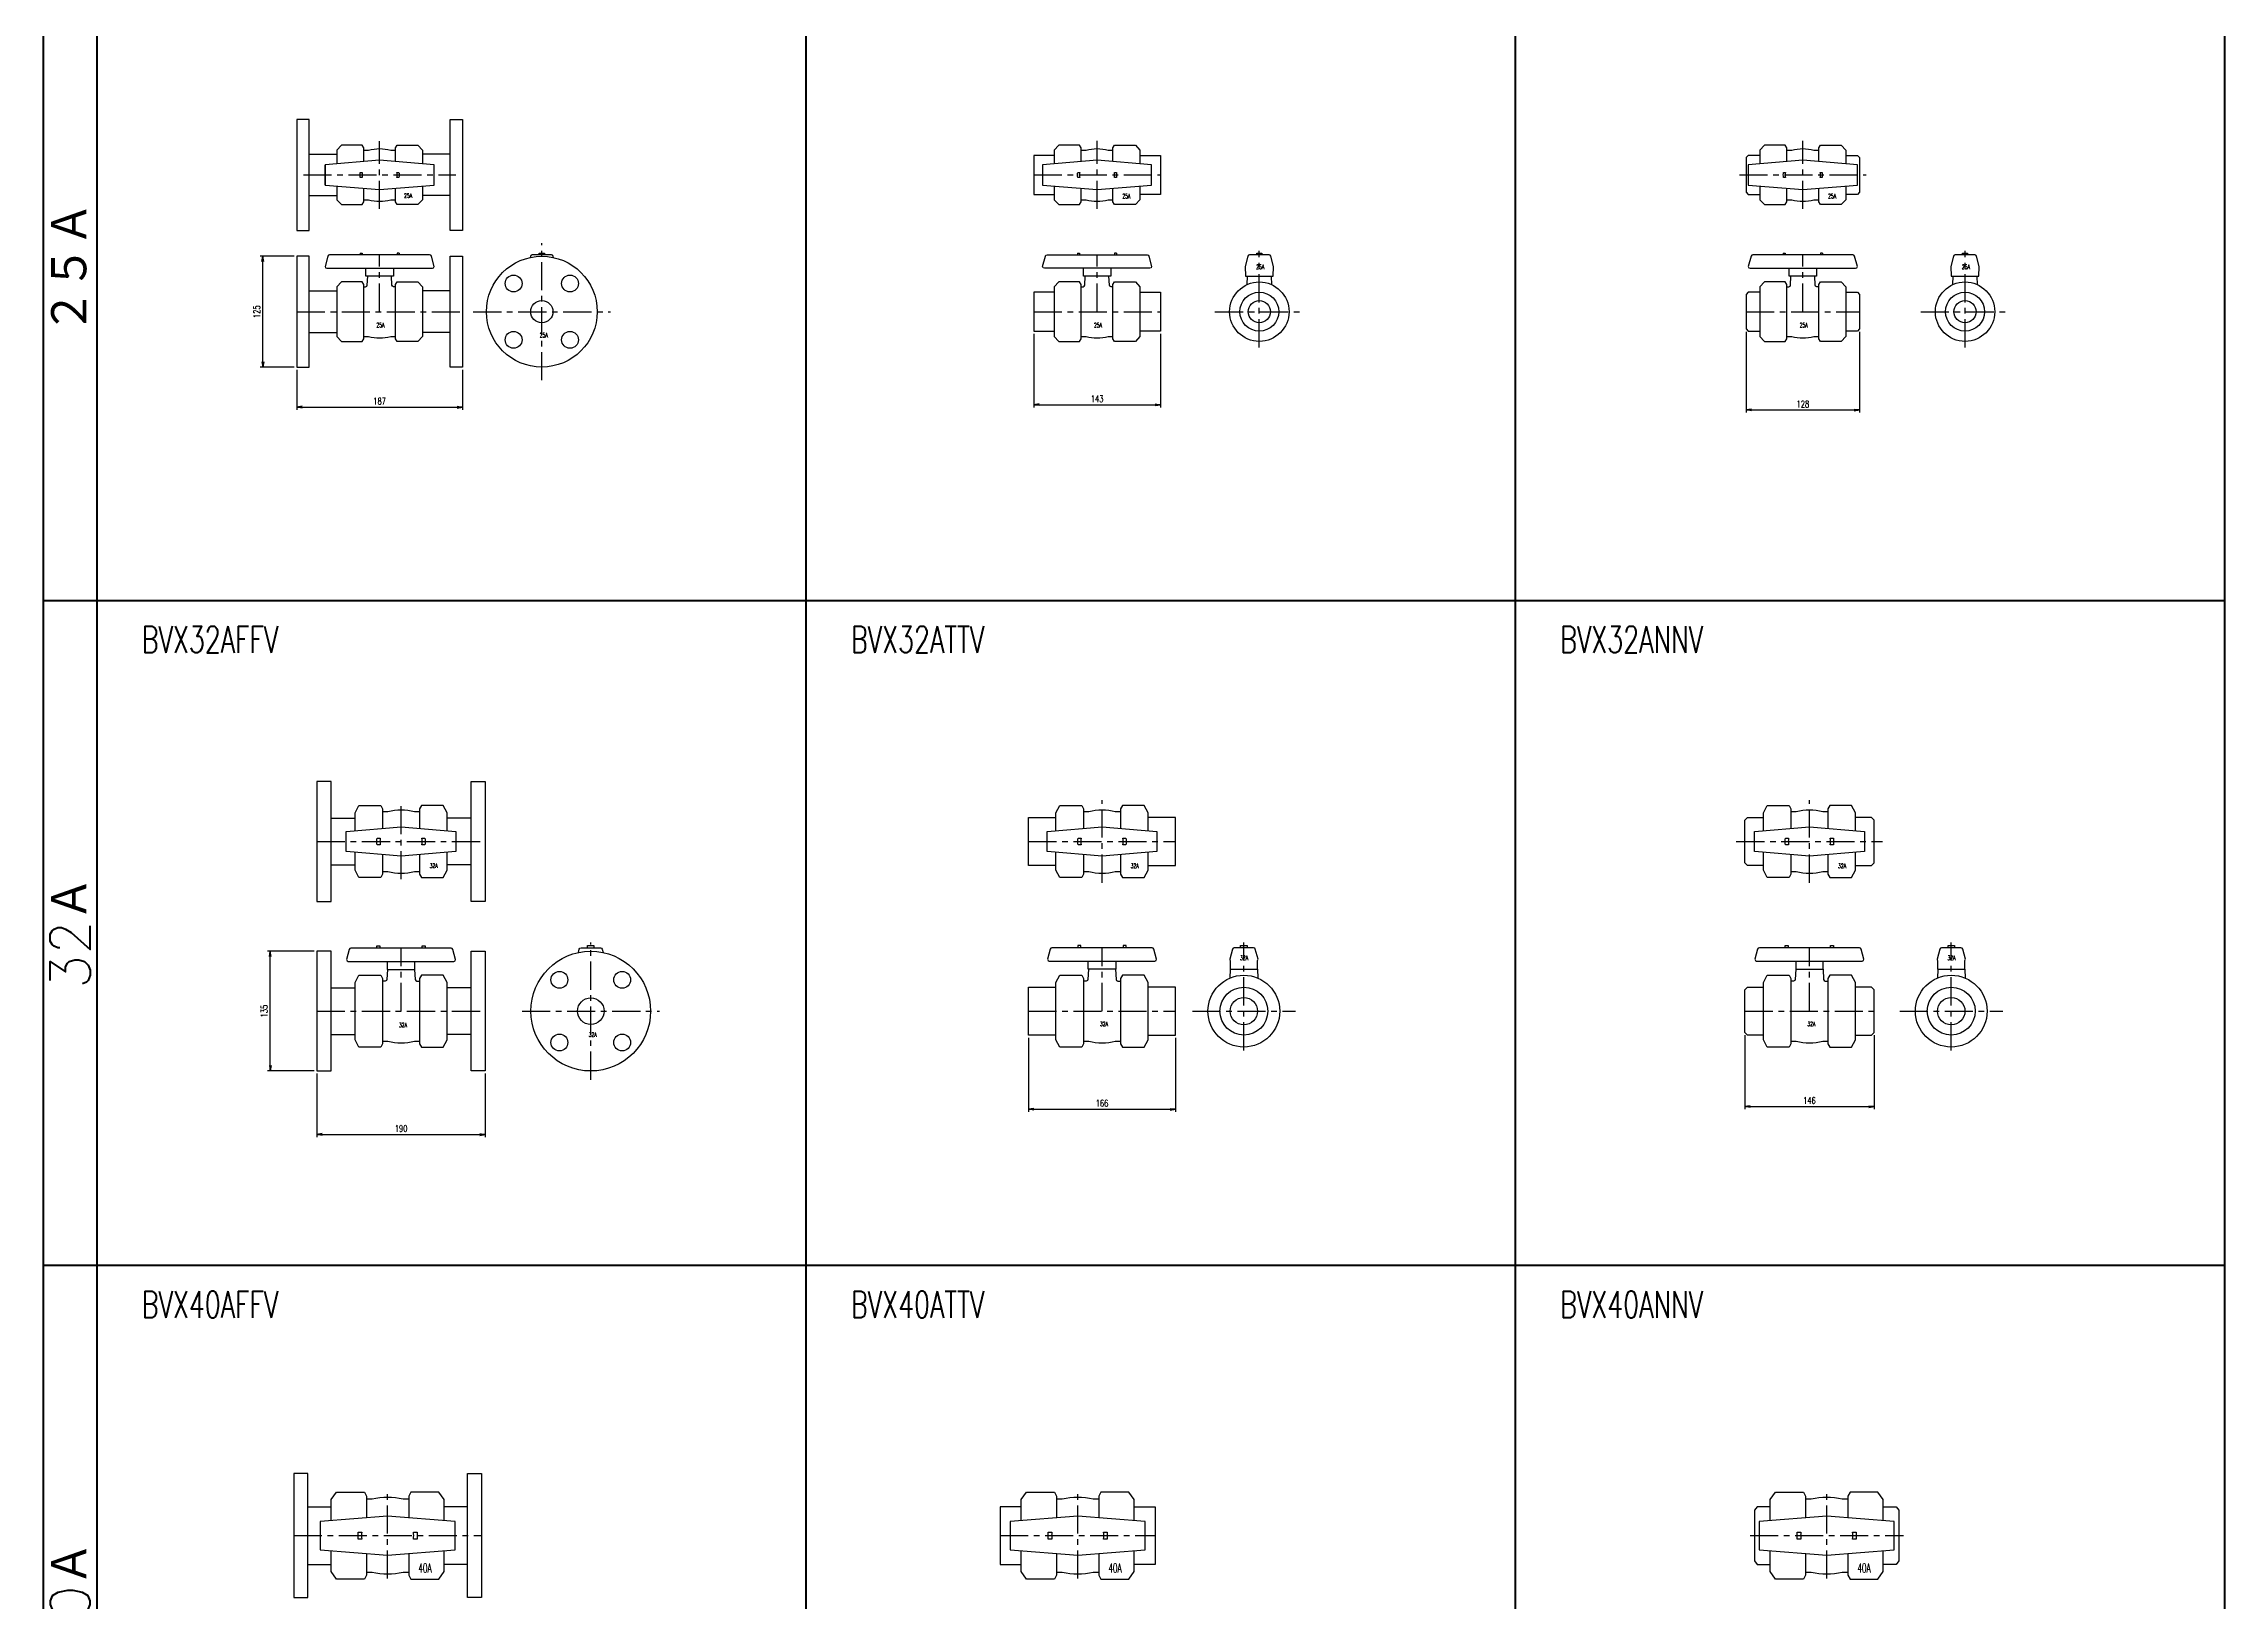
# Model space of a CAD drawing. Header units: millimetres. Extents: x 1711 to 90196, y -23291 to 8516.
# Drawn here: x 1711 to 4171, y -14833 to -13076 of the extents above; entities that cross this region are included whole.
import ezdxf

# ---------------------------------------------------------------- set-up
doc = ezdxf.new("R2010")
doc.units = ezdxf.units.MM
doc.header["$PDMODE"] = 35
doc.linetypes.add('CENTER', pattern=[50.8, 31.75, -6.35, 6.35, -6.35])
for name, color, linetype in [('CEN', 2, 'CENTER'), ('寸法', 2, 'Continuous'), ('配管-CVP', 4, 'Continuous')]:
    doc.layers.add(name, color=color, linetype=linetype)
doc.layers.add('line', color=153, linetype='Continuous', lineweight=50)
doc.styles.add('kpk', font='romans.shx', dxfattribs={"width": 0.7, "bigfont": 'extfont2.shx'})
doc.styles.get("Standard").update_dxf_attribs({"font": 'romans.shx', "bigfont": 'extfont.shx'})
doc.dimstyles.new('KPK-3', dxfattribs={"dimscale": 3, "dimtxt": 2.5, "dimasz": 2, "dimexe": 1, "dimexo": 1, "dimgap": 1, "dimtad": 3, "dimdec": 1, "dimdsep": 46, "dimtxsty": 'kpk', "dimblk": 'OPEN', "dimcen": 2.5, "dimclrd": 2, "dimclre": 2, "dimclrt": 4, "dimadec": 1, "dimazin": 2, "dimtfac": 1, "dimtdec": 1, "dimtmove": 0, "dimatfit": 2, "dimldrblk": 'OPEN', "dimfxl": 0, "dimlwd": -1, "dimlwe": -1, "dimarcsym": 0})

# ---------------------------------------------------------------- blocks, each defined once
blk = doc.blocks.new('_Open')
at = {"color": 0, "linetype": 'ByBlock', "lineweight": -2}
for p, q in [((-1, 0.17), (0, 0)), ((-1, -0.17), (0, 0)), ((0, 0), (-1, 0))]:
    blk.add_line(p, q, dxfattribs=at)
blk = doc.blocks.new('*D3309')
at = {"layer": 'Defpoints', "color": 0, "transparency": 16777216}
for p in [(1996.2, -13440.6), (2183.2, -13440.6), (2183.2, -13485.7)]:
    blk.add_point(p, dxfattribs=at)
at = {"layer": '寸法', "color": 2, "transparency": 16777216}
for p, q in [((1996.2, -13443.6), (1996.2, -13488.7)), ((2183.2, -13443.6), (2183.2, -13488.7)), ((2002.2, -13485.7), (2177.2, -13485.7))]:
    blk.add_line(p, q, dxfattribs=at)
at = {"layer": '寸法', "color": 2, "transparency": 16777216, "xscale": 6, "yscale": 6, "zscale": 6, "rotation": 180}
blk.add_blockref('_Open', (1996.2, -13485.7), dxfattribs=at)
at = {"layer": '寸法', "color": 2, "transparency": 16777216, "xscale": 6, "yscale": 6, "zscale": 6}
blk.add_blockref('_Open', (2183.2, -13485.7), dxfattribs=at)
at = {"layer": '寸法', "color": 4, "transparency": 16777216, "insert": (2089.7, -13479), "char_height": 7.5, "attachment_point": 5, "style": 'kpk', "bg_fill": 3, "box_fill_scale": 1.1, "bg_fill_color": 256, "bg_fill_true_color": 13158600, "bg_fill_transparency": 0}
blk.add_mtext('187', dxfattribs=at)
blk = doc.blocks.new('*D3310')
at = {"layer": 'Defpoints', "color": 0, "transparency": 16777216}
for p in [(1957.9, -13315.6), (1996.2, -13315.6), (1996.2, -13440.6)]:
    blk.add_point(p, dxfattribs=at)
at = {"layer": '寸法', "color": 2, "transparency": 16777216}
for p, q in [((1993.2, -13315.6), (1954.9, -13315.6)), ((1957.9, -13434.6), (1957.9, -13321.6)), ((1993.2, -13440.6), (1954.9, -13440.6))]:
    blk.add_line(p, q, dxfattribs=at)
at = {"layer": '寸法', "color": 2, "transparency": 16777216, "xscale": 6, "yscale": 6, "zscale": 6}
for p, rotation in [((1957.9, -13315.6), 90), ((1957.9, -13440.6), 270)]:
    blk.add_blockref('_Open', p, dxfattribs=dict(at, rotation=rotation))
at = {"layer": '寸法', "color": 4, "transparency": 16777216, "insert": (1951.1, -13378.1), "char_height": 7.5, "attachment_point": 5, "rotation": 90, "style": 'kpk', "bg_fill": 3, "box_fill_scale": 1.1, "bg_fill_color": 256, "bg_fill_true_color": 13158600, "bg_fill_transparency": 0}
blk.add_mtext('125', dxfattribs=at)
blk = doc.blocks.new('*D3311')
at = {"layer": 'Defpoints', "color": 0, "transparency": 16777216}
for p in [(2018.9, -14234.4), (2208.9, -14234.4), (2208.9, -14306.1)]:
    blk.add_point(p, dxfattribs=at)
at = {"layer": '寸法', "color": 2, "transparency": 16777216}
for p, q in [((2018.9, -14237.4), (2018.9, -14309.1)), ((2208.9, -14237.4), (2208.9, -14309.1)), ((2024.9, -14306.1), (2202.9, -14306.1))]:
    blk.add_line(p, q, dxfattribs=at)
at = {"layer": '寸法', "color": 2, "transparency": 16777216, "xscale": 6, "yscale": 6, "zscale": 6, "rotation": 180}
blk.add_blockref('_Open', (2018.9, -14306.1), dxfattribs=at)
at = {"layer": '寸法', "color": 2, "transparency": 16777216, "xscale": 6, "yscale": 6, "zscale": 6}
blk.add_blockref('_Open', (2208.9, -14306.1), dxfattribs=at)
at = {"layer": '寸法', "color": 4, "transparency": 16777216, "insert": (2113.9, -14299.3), "char_height": 7.5, "attachment_point": 5, "style": 'kpk', "bg_fill": 3, "box_fill_scale": 1.1, "bg_fill_color": 256, "bg_fill_true_color": 13158600, "bg_fill_transparency": 0}
blk.add_mtext('190', dxfattribs=at)
blk = doc.blocks.new('*D3312')
at = {"layer": 'Defpoints', "color": 0, "transparency": 16777216}
for p in [(1966.4, -14099.4), (2018.9, -14099.4), (2018.9, -14234.4)]:
    blk.add_point(p, dxfattribs=at)
at = {"layer": '寸法', "color": 2, "transparency": 16777216}
for p, q in [((2015.9, -14099.4), (1963.4, -14099.4)), ((1966.4, -14228.4), (1966.4, -14105.4)), ((2015.9, -14234.4), (1963.4, -14234.4))]:
    blk.add_line(p, q, dxfattribs=at)
at = {"layer": '寸法', "color": 2, "transparency": 16777216, "xscale": 6, "yscale": 6, "zscale": 6}
for p, rotation in [((1966.4, -14099.4), 90), ((1966.4, -14234.4), 270)]:
    blk.add_blockref('_Open', p, dxfattribs=dict(at, rotation=rotation))
at = {"layer": '寸法', "color": 4, "transparency": 16777216, "insert": (1959.6, -14166.9), "char_height": 7.5, "attachment_point": 5, "rotation": 90, "style": 'kpk', "bg_fill": 3, "box_fill_scale": 1.1, "bg_fill_color": 256, "bg_fill_true_color": 13158600, "bg_fill_transparency": 0}
blk.add_mtext('135', dxfattribs=at)
blk = doc.blocks.new('*D3324')
at = {"layer": 'Defpoints', "color": 0, "transparency": 16777216}
for p in [(2827.6, -13400.1), (2970.6, -13400.1), (2970.6, -13483)]:
    blk.add_point(p, dxfattribs=at)
at = {"layer": '寸法', "color": 2, "transparency": 16777216}
for p, q in [((2827.6, -13403.1), (2827.6, -13486)), ((2970.6, -13403.1), (2970.6, -13486)), ((2833.6, -13483), (2964.6, -13483))]:
    blk.add_line(p, q, dxfattribs=at)
at = {"layer": '寸法', "color": 2, "transparency": 16777216, "xscale": 6, "yscale": 6, "zscale": 6, "rotation": 180}
blk.add_blockref('_Open', (2827.6, -13483), dxfattribs=at)
at = {"layer": '寸法', "color": 2, "transparency": 16777216, "xscale": 6, "yscale": 6, "zscale": 6}
blk.add_blockref('_Open', (2970.6, -13483), dxfattribs=at)
at = {"layer": '寸法', "color": 4, "transparency": 16777216, "insert": (2899.1, -13476.3), "char_height": 7.5, "attachment_point": 5, "style": 'kpk', "bg_fill": 3, "box_fill_scale": 1.1, "bg_fill_color": 256, "bg_fill_true_color": 13158600, "bg_fill_transparency": 0}
blk.add_mtext('143', dxfattribs=at)
blk = doc.blocks.new('*D3325')
at = {"layer": 'Defpoints', "color": 0, "transparency": 16777216}
for p in [(2821.6, -14193.9), (2987.6, -14193.9), (2987.6, -14277.7)]:
    blk.add_point(p, dxfattribs=at)
at = {"layer": '寸法', "color": 2, "transparency": 16777216}
for p, q in [((2821.6, -14196.9), (2821.6, -14280.7)), ((2987.6, -14196.9), (2987.6, -14280.7)), ((2827.6, -14277.7), (2981.6, -14277.7))]:
    blk.add_line(p, q, dxfattribs=at)
at = {"layer": '寸法', "color": 2, "transparency": 16777216, "xscale": 6, "yscale": 6, "zscale": 6, "rotation": 180}
blk.add_blockref('_Open', (2821.6, -14277.7), dxfattribs=at)
at = {"layer": '寸法', "color": 2, "transparency": 16777216, "xscale": 6, "yscale": 6, "zscale": 6}
blk.add_blockref('_Open', (2987.6, -14277.7), dxfattribs=at)
at = {"layer": '寸法', "color": 4, "transparency": 16777216, "insert": (2904.6, -14270.9), "char_height": 7.5, "attachment_point": 5, "style": 'kpk', "bg_fill": 3, "box_fill_scale": 1.1, "bg_fill_color": 256, "bg_fill_true_color": 13158600, "bg_fill_transparency": 0}
blk.add_mtext('166', dxfattribs=at)
blk = doc.blocks.new('*D3333')
at = {"layer": 'Defpoints', "color": 0, "transparency": 16777216}
for p in [(3631.2, -13397.6), (3759.2, -13397.6), (3759.2, -13488.9)]:
    blk.add_point(p, dxfattribs=at)
at = {"layer": '寸法', "color": 2, "transparency": 16777216}
for p, q in [((3631.2, -13400.6), (3631.2, -13491.9)), ((3759.2, -13400.6), (3759.2, -13491.9)), ((3637.2, -13488.9), (3753.2, -13488.9))]:
    blk.add_line(p, q, dxfattribs=at)
at = {"layer": '寸法', "color": 2, "transparency": 16777216, "xscale": 6, "yscale": 6, "zscale": 6, "rotation": 180}
blk.add_blockref('_Open', (3631.2, -13488.9), dxfattribs=at)
at = {"layer": '寸法', "color": 2, "transparency": 16777216, "xscale": 6, "yscale": 6, "zscale": 6}
blk.add_blockref('_Open', (3759.2, -13488.9), dxfattribs=at)
at = {"layer": '寸法', "color": 4, "transparency": 16777216, "insert": (3695.2, -13482.2), "char_height": 7.5, "attachment_point": 5, "style": 'kpk', "bg_fill": 3, "box_fill_scale": 1.1, "bg_fill_color": 256, "bg_fill_true_color": 13158600, "bg_fill_transparency": 0}
blk.add_mtext('128', dxfattribs=at)
blk = doc.blocks.new('*D3334')
at = {"layer": 'Defpoints', "color": 0, "transparency": 16777216}
for p in [(3629.6, -14190.9), (3775.6, -14190.9), (3775.6, -14274.6)]:
    blk.add_point(p, dxfattribs=at)
at = {"layer": '寸法', "color": 2, "transparency": 16777216}
for p, q in [((3629.6, -14193.9), (3629.6, -14277.6)), ((3775.6, -14193.9), (3775.6, -14277.6)), ((3635.6, -14274.6), (3769.6, -14274.6))]:
    blk.add_line(p, q, dxfattribs=at)
at = {"layer": '寸法', "color": 2, "transparency": 16777216, "xscale": 6, "yscale": 6, "zscale": 6, "rotation": 180}
blk.add_blockref('_Open', (3629.6, -14274.6), dxfattribs=at)
at = {"layer": '寸法', "color": 2, "transparency": 16777216, "xscale": 6, "yscale": 6, "zscale": 6}
blk.add_blockref('_Open', (3775.6, -14274.6), dxfattribs=at)
at = {"layer": '寸法', "color": 4, "transparency": 16777216, "insert": (3702.6, -14267.8), "char_height": 7.5, "attachment_point": 5, "style": 'kpk', "bg_fill": 3, "box_fill_scale": 1.1, "bg_fill_color": 256, "bg_fill_true_color": 13158600, "bg_fill_transparency": 0}
blk.add_mtext('146', dxfattribs=at)
blk = doc.blocks.new('A$Cd67566da')
at = {"layer": 'line'}
for p, q in [((60, 0), (60, -6710)), ((860, -100), (860, -6710)), ((1660, -100), (1660, -6710)), ((0, -2010), (2460, -2010)), ((0, -2760), (2460, -2760))]:
    blk.add_line(p, q, dxfattribs=at)
blk.add_lwpolyline([(0, 0), (2460, 0), (2460, -6710), (0, -6710), (0, 0), (60, -160)], dxfattribs=at)
at = {"layer": 'line', "char_height": 45, "attachment_point": 5, "rotation": 90}
for s, insert in [('２５Ａ', (30, -1635)), ('32Ａ', (30, -2385)), ('40Ａ', (30, -3135))]:
    blk.add_mtext(s, dxfattribs=dict(at, insert=insert))
at = {"layer": 'line', "char_height": 30, "attachment_point": 4}
for s, insert in [('{\\W0.7;BVX32AFFV}', (110.7, -2054.1)), ('{\\W0.7;BVX32ATTV}', (910.7, -2054.1)), ('{\\W0.7;BVX32ANNV}', (1710.7, -2054.1)), ('{\\W0.7;BVX40AFFV}', (110.7, -2804.1)), ('{\\W0.7;BVX40ATTV}', (910.7, -2804.1)), ('{\\W0.7;BVX40ANNV}', (1710.7, -2804.1))]:
    blk.add_mtext(s, dxfattribs=dict(at, insert=insert))

msp = doc.modelspace()

# ---------------------------------------------------------------- linework, layer by layer
at = {"layer": 'CEN'}
for p, q in [((2089.6892, -13262.0554), (2089.6892, -13185.5554)), ((2899.0722, -13262.2054), (2899.0722, -13185.4054)), ((3695.1618, -13262.2054), (3695.1618, -13185.4054)), ((2003.6892, -13223.8054), (2175.6892, -13223.8054)), ((2827.5722, -13223.8054), (2970.5722, -13223.8054)), ((3623.6618, -13223.8054), (3766.6618, -13223.8054)), ((2272.6892, -13455.4554), (2272.6892, -13300.6554)), ((2089.6892, -13378.0554), (2089.6892, -13314.0554)), ((2899.0722, -13378.0554), (2899.0722, -13314.0554)), ((3082.0722, -13418.3129), (3082.0722, -13309.3129)), ((3695.1618, -13378.0554), (3695.1618, -13314.0554)), ((3878.1618, -13418.3129), (3878.1618, -13309.3129)), ((1996.1892, -13378.0554), (2183.1892, -13378.0554)), ((2195.2892, -13378.0554), (2350.0892, -13378.0554)), ((2827.5722, -13378.0554), (2970.5722, -13378.0554)), ((3032.0222, -13378.0554), (3132.1222, -13378.0554)), ((3631.1618, -13378.0554), (3759.1618, -13378.0554)), ((3828.1118, -13378.0554), (3928.2118, -13378.0554)), ((2113.8873, -14018.2759), (2113.8873, -13932.957)), ((2904.6223, -14022.0915), (2904.6223, -13929.1415)), ((3702.5859, -14022.0915), (3702.5859, -13929.1415)), ((2018.8873, -13975.6165), (2208.8873, -13975.6165)), ((2821.6223, -13975.6165), (2987.6223, -13975.6165)), ((3620.0859, -13975.6165), (3785.0859, -13975.6165)), ((2327.8873, -14244.3495), (2327.8873, -14089.5495)), ((2904.6223, -14166.9495), (2904.6223, -14095.4495)), ((3064.6223, -14211.2146), (3064.6223, -14089.6646)), ((3702.5859, -14166.9495), (3702.5859, -14095.4495)), ((3862.5859, -14211.2146), (3862.5859, -14089.6646)), ((2113.8873, -14166.9495), (2113.8873, -14095.8503)), ((2018.8873, -14166.9495), (2208.8873, -14166.9495)), ((2250.4873, -14166.9495), (2405.2873, -14166.9495)), ((2821.6223, -14166.9495), (2987.6223, -14166.9495)), ((3006.5223, -14166.9495), (3122.7223, -14166.9495)), ((3629.5859, -14166.9495), (3775.5859, -14166.9495)), ((3804.4859, -14166.9495), (3920.6859, -14166.9495)), ((2098.7745, -14806.95), (2098.7745, -14709.95)), ((2877.168, -14806.95), (2877.168, -14709.95)), ((3722.0783, -14806.95), (3722.0783, -14709.95)), ((1992.7745, -14758.45), (2204.7745, -14758.45)), ((2789.668, -14758.45), (2964.668, -14758.45)), ((3635.5783, -14758.45), (3808.5783, -14758.45))]:
    msp.add_line(p, q, dxfattribs=at)
at = {"layer": '配管-CVP', "color": 0, "linetype": 'ByBlock'}
for p, q in [((2010.1892, -13200.4554), (2041.3179, -13200.4554)), ((2169.1892, -13200.4554), (2138.0606, -13200.4554)), ((2010.1892, -13247.1554), (2041.3179, -13247.1554)), ((2169.1892, -13247.1554), (2138.0606, -13247.1554)), ((2067.6893, -13312.0554), (2069.8893, -13312.0554)), ((2067.6893, -13312.0565), (2067.6893, -13314.0554)), ((2069.8893, -13312.0565), (2069.8893, -13314.0554)), ((2111.6893, -13312.0554), (2109.4893, -13312.0554)), ((2109.4893, -13312.0565), (2109.4893, -13314.0554)), ((2111.6893, -13312.0565), (2111.6893, -13314.0554)), ((2877.0722, -13312.0554), (2879.2722, -13312.0554)), ((2877.0722, -13312.0565), (2877.0722, -13314.0554)), ((2879.2722, -13312.0565), (2879.2722, -13314.0554)), ((2921.0722, -13312.0554), (2918.8722, -13312.0554)), ((2918.8722, -13312.0565), (2918.8722, -13314.0554)), ((2921.0722, -13312.0565), (2921.0722, -13314.0554)), ((3673.1619, -13312.0554), (3675.3619, -13312.0554)), ((3673.1619, -13312.0565), (3673.1619, -13314.0554)), ((3675.3619, -13312.0565), (3675.3619, -13314.0554)), ((3717.1619, -13312.0554), (3714.9619, -13312.0554)), ((3714.9619, -13312.0565), (3714.9619, -13314.0554)), ((3717.1619, -13312.0565), (3717.1619, -13314.0554)), ((2010.1892, -13354.7054), (2041.3179, -13354.7054)), ((2169.1892, -13354.7054), (2138.0606, -13354.7054)), ((3068.3954, -13347.4744), (3068.7247, -13338.0554)), ((3096.1297, -13347.6475), (3095.7946, -13338.0554)), ((3864.485, -13347.4744), (3864.8144, -13338.0554)), ((3892.2193, -13347.6475), (3891.8843, -13338.0554)), ((2010.1892, -13401.4054), (2041.3179, -13401.4054)), ((2169.1892, -13401.4054), (2138.0606, -13401.4054)), ((2034.8873, -13949.3165), (2061.9472, -13949.3165)), ((2192.8873, -13949.3165), (2165.8274, -13949.3165)), ((2034.8873, -14001.9165), (2061.9472, -14001.9165)), ((2192.8873, -14001.9165), (2165.8274, -14001.9165)), ((3049.3273, -14119.4495), (3048.9625, -14129.8961)), ((3079.9174, -14119.4495), (3080.2821, -14129.8961)), ((3847.2908, -14119.4495), (3846.9261, -14129.8961)), ((3877.8809, -14119.4495), (3878.2457, -14129.8961)), ((2034.8873, -14140.6495), (2061.9472, -14140.6495)), ((2192.8873, -14140.6495), (2165.8274, -14140.6495)), ((2034.8873, -14193.2495), (2061.9472, -14193.2495)), ((2192.8873, -14193.2495), (2165.8274, -14193.2495)), ((2008.7745, -14725.95), (2035.05, -14725.95)), ((2188.7745, -14725.95), (2162.499, -14725.95)), ((2008.7745, -14790.95), (2035.05, -14790.95)), ((2188.7745, -14790.95), (2162.499, -14790.95))]:
    msp.add_line(p, q, dxfattribs=at)
for points in [[(2010.1892, -13161.3054), (1996.1892, -13161.3054), (1996.1892, -13286.3054), (2010.1892, -13286.3054)], [(2169.1892, -13161.3054), (2183.1892, -13161.3054), (2183.1892, -13286.3054), (2169.1892, -13286.3054)], [(2028.1892, -13212.3445), (2028.1892, -13235.2662)], [(2010.1892, -13315.5554), (1996.1892, -13315.5554), (1996.1892, -13440.5554), (2010.1892, -13440.5554)], [(2169.1892, -13315.5554), (2183.1892, -13315.5554), (2183.1892, -13440.5554), (2169.1892, -13440.5554)], [(2046.5343, -13344.5554), (2041.3178, -13350.0553), (2041.3178, -13406.0554), (2046.5343, -13411.5554), (2069.9178, -13411.5554), (2071.8178, -13408.5554), (2071.8178, -13347.5554), (2069.9178, -13344.5554)], [(2132.8442, -13344.5554), (2138.0606, -13350.0553), (2138.0606, -13406.0554), (2132.8442, -13411.5554), (2109.4606, -13411.5554), (2107.5606, -13408.5554), (2107.5606, -13347.5554), (2109.4606, -13344.5554)], [(2855.9173, -13344.5554), (2850.7008, -13350.0553), (2850.7008, -13406.0554), (2855.9173, -13411.5554), (2879.3008, -13411.5554), (2881.2008, -13408.5554), (2881.2008, -13347.5554), (2879.3008, -13344.5554)], [(2942.2271, -13344.5554), (2947.4436, -13350.0553), (2947.4436, -13406.0554), (2942.2271, -13411.5554), (2918.8436, -13411.5554), (2916.9436, -13408.5554), (2916.9436, -13347.5554), (2918.8436, -13344.5554)], [(3652.0069, -13344.5554), (3646.7904, -13350.0553), (3646.7904, -13406.0554), (3652.0069, -13411.5554), (3675.3904, -13411.5554), (3677.2904, -13408.5554), (3677.2904, -13347.5554), (3675.3904, -13344.5554)], [(3738.3168, -13344.5554), (3743.5332, -13350.0553), (3743.5332, -13406.0554), (3738.3168, -13411.5554), (3714.9332, -13411.5554), (3713.0332, -13408.5554), (3713.0332, -13347.5554), (3714.9332, -13344.5554)], [(2034.8873, -13908.1165), (2018.8873, -13908.1165), (2018.8873, -14043.1165), (2034.8873, -14043.1165)], [(2192.8873, -13908.1165), (2208.8873, -13908.1165), (2208.8873, -14043.1165), (2192.8873, -14043.1165)], [(2175.8603, -13964.1553), (2175.8603, -13987.0776), (2113.8873, -13992.1165), (2051.9143, -13987.0776), (2051.9143, -13964.1553), (2113.8873, -13959.1165)], [(2966.5953, -13964.1553), (2966.5953, -13987.0776), (2904.6223, -13992.1165), (2842.6493, -13987.0776), (2842.6493, -13964.1553), (2904.6223, -13959.1165)], [(3764.5589, -13964.1553), (3764.5589, -13987.0776), (3702.5859, -13992.1165), (3640.6129, -13987.0776), (3640.6129, -13964.1553), (3702.5859, -13959.1165)], [(2034.8873, -14099.4495), (2018.8873, -14099.4495), (2018.8873, -14234.4495), (2034.8873, -14234.4495)], [(2192.8873, -14099.4495), (2208.8873, -14099.4495), (2208.8873, -14234.4495), (2192.8873, -14234.4495)], [(2008.7745, -14688.45), (1992.7745, -14688.45), (1992.7745, -14828.45), (2008.7745, -14828.45)], [(2188.7745, -14688.45), (2204.7745, -14688.45), (2204.7745, -14828.45), (2188.7745, -14828.45)], [(2022.7745, -14774.45), (2098.7745, -14780.45), (2174.7745, -14774.45), (2174.7745, -14742.45), (2098.7745, -14736.45), (2022.7745, -14742.45)], [(2801.168, -14774.45), (2877.168, -14780.45), (2953.168, -14774.45), (2953.168, -14742.45), (2877.168, -14736.45), (2801.168, -14742.45)], [(3646.0783, -14774.45), (3722.0783, -14780.45), (3798.0783, -14774.45), (3798.0783, -14742.45), (3722.0783, -14736.45), (3646.0783, -14742.45)]]:
    msp.add_lwpolyline(points, close=True, dxfattribs=at)
for points in [[(2089.6892, -13240.3054), (2151.1892, -13235.2662), (2151.1892, -13212.3445), (2089.6892, -13207.3054), (2028.1892, -13212.3445), (2028.1892, -13235.2662), (2089.6892, -13240.3054)], [(2071.8178, -13208.7697), (2071.8178, -13193.3054), (2069.9178, -13190.3054), (2046.5343, -13190.3054), (2041.3178, -13195.8053), (2041.3178, -13211.2688)], [(2107.5606, -13208.7697), (2107.5606, -13193.3054), (2109.4606, -13190.3054), (2132.8442, -13190.3054), (2138.0606, -13195.8053), (2138.0606, -13211.2688)], [(2850.7008, -13201.8054), (2827.5722, -13201.8054), (2827.5722, -13245.8054), (2850.7008, -13245.8054)], [(2899.0722, -13240.3054), (2960.5722, -13235.2662), (2960.5722, -13212.3445), (2899.0722, -13207.3054), (2837.5722, -13212.3445), (2837.5722, -13235.2662), (2899.0722, -13240.3054)], [(2881.2008, -13208.7697), (2881.2008, -13193.3054), (2879.3008, -13190.3054), (2855.9173, -13190.3054), (2850.7008, -13195.8053), (2850.7008, -13211.2688)], [(2916.9436, -13208.7697), (2916.9436, -13193.3054), (2918.8436, -13190.3054), (2942.2271, -13190.3054), (2947.4436, -13195.8053), (2947.4436, -13211.2688)], [(2947.4436, -13201.8054), (2970.5722, -13201.8054), (2970.5722, -13245.8054), (2947.4436, -13245.8054)], [(3646.7904, -13201.8054), (3633.5428, -13201.8054), (3631.1618, -13204.3054), (3631.1618, -13243.3054), (3633.5428, -13245.8054), (3646.7904, -13245.8054)], [(3695.1618, -13240.3054), (3756.6618, -13235.2662), (3756.6618, -13212.3445), (3695.1618, -13207.3054), (3633.6618, -13212.3445), (3633.6618, -13235.2662), (3695.1618, -13240.3054)], [(3677.2904, -13208.7697), (3677.2904, -13193.3054), (3675.3904, -13190.3054), (3652.0069, -13190.3054), (3646.7904, -13195.8053), (3646.7904, -13211.2688)], [(3713.0332, -13208.7697), (3713.0332, -13193.3054), (3714.9332, -13190.3054), (3738.3168, -13190.3054), (3743.5332, -13195.8053), (3743.5332, -13211.2688)], [(3743.5332, -13201.8054), (3756.7809, -13201.8054), (3759.1618, -13204.3054), (3759.1618, -13243.3054), (3756.7809, -13245.8054), (3743.5332, -13245.8054)], [(2041.3178, -13236.3419), (2041.3178, -13251.8054), (2046.5343, -13257.3054), (2069.9178, -13257.3054), (2071.8178, -13254.3054), (2071.8178, -13238.841)], [(2138.0606, -13236.3419), (2138.0606, -13251.8054), (2132.8442, -13257.3054), (2109.4606, -13257.3054), (2107.5606, -13254.3054), (2107.5606, -13238.841)], [(2850.7008, -13236.3419), (2850.7008, -13251.8054), (2855.9173, -13257.3054), (2879.3008, -13257.3054), (2881.2008, -13254.3054), (2881.2008, -13238.841)], [(2947.4436, -13236.3419), (2947.4436, -13251.8054), (2942.2271, -13257.3054), (2918.8436, -13257.3054), (2916.9436, -13254.3054), (2916.9436, -13238.841)], [(3646.7904, -13236.3419), (3646.7904, -13251.8054), (3652.0069, -13257.3054), (3675.3904, -13257.3054), (3677.2904, -13254.3054), (3677.2904, -13238.841)], [(3743.5332, -13236.3419), (3743.5332, -13251.8054), (3738.3168, -13257.3054), (3714.9332, -13257.3054), (3713.0332, -13254.3054), (3713.0332, -13238.841)], [(2105.1893, -13329.0554), (2105.1893, -13338.0554), (2074.1893, -13338.0554), (2074.1893, -13329.0554)], [(2269.7892, -13314.0554), (2269.7892, -13312.0554), (2275.5892, -13312.0554), (2275.5892, -13314.0554)], [(2914.5722, -13329.0554), (2914.5722, -13338.0554), (2883.5722, -13338.0554), (2883.5722, -13329.0554)], [(3079.1722, -13314.0554), (3079.1722, -13312.0554), (3084.9722, -13312.0554), (3084.9722, -13314.0554)], [(3710.6619, -13329.0554), (3710.6619, -13338.0554), (3679.6619, -13338.0554), (3679.6619, -13329.0554)], [(3875.2618, -13314.0554), (3875.2618, -13312.0554), (3881.0618, -13312.0554), (3881.0618, -13314.0554)], [(2850.7008, -13356.0554), (2827.5722, -13356.0554), (2827.5722, -13400.0554), (2850.7008, -13400.0554)], [(2947.4436, -13356.0554), (2970.5722, -13356.0554), (2970.5722, -13400.0554), (2947.4436, -13400.0554)], [(3646.7904, -13356.0554), (3633.5428, -13356.0554), (3631.1618, -13358.5554), (3631.1618, -13397.5554), (3633.5428, -13400.0554), (3646.7904, -13400.0554)], [(3743.5332, -13356.0554), (3756.7809, -13356.0554), (3759.1618, -13358.5554), (3759.1618, -13397.5554), (3756.7809, -13400.0554), (3743.5332, -13400.0554)], [(2061.9472, -13963.3396), (2061.9472, -13943.4165), (2066.3739, -13935.1165), (2090.9472, -13935.1165), (2092.9472, -13938.9165), (2092.9472, -13960.819)], [(2165.8274, -13963.3396), (2165.8274, -13943.4165), (2161.4007, -13935.1165), (2136.8274, -13935.1165), (2134.8274, -13938.9165), (2134.8274, -13960.819)], [(2852.6823, -13963.3396), (2852.6822, -13943.4165), (2857.1089, -13935.1165), (2881.6822, -13935.1165), (2883.6822, -13938.9165), (2883.6822, -13960.819)], [(2956.5624, -13963.3396), (2956.5624, -13943.4165), (2952.1357, -13935.1165), (2927.5624, -13935.1165), (2925.5624, -13938.9165), (2925.5624, -13960.819)], [(3650.6458, -13963.3396), (3650.6458, -13943.4165), (3655.0725, -13935.1165), (3679.6458, -13935.1165), (3681.6458, -13938.9165), (3681.6458, -13960.819)], [(3754.5259, -13963.3396), (3754.5259, -13943.4165), (3750.0993, -13935.1165), (3725.526, -13935.1165), (3723.526, -13938.9165), (3723.526, -13960.819)], [(2852.6823, -14002.6165), (2821.6223, -14002.6165), (2821.6223, -13948.6165), (2852.6822, -13948.6165)], [(2956.5624, -14002.6165), (2987.6223, -14002.6165), (2987.6223, -13948.6165), (2956.5624, -13948.6165)], [(3650.6458, -14002.6165), (3632.5859, -14002.6165), (3629.5859, -13999.6165), (3629.5859, -13951.6165), (3632.5859, -13948.6165), (3650.6458, -13948.6165)], [(3754.5259, -14002.6165), (3772.5859, -14002.6165), (3775.5859, -13999.6165), (3775.5859, -13951.6165), (3772.5859, -13948.6165), (3754.5259, -13948.6165)], [(2061.9472, -14007.8165), (2061.9472, -13987.8933)], [(2092.9472, -13990.4139), (2092.9472, -14012.3165), (2090.9472, -14016.1165), (2066.3739, -14016.1165), (2061.9472, -14007.8165)], [(2134.8274, -13990.4139), (2134.8274, -14012.3165), (2136.8274, -14016.1165), (2161.4007, -14016.1165), (2165.8274, -14007.8165)], [(2165.8274, -14007.8165), (2165.8274, -13987.8933)], [(2883.6822, -13990.4139), (2883.6822, -14012.3165), (2881.6822, -14016.1165), (2857.1089, -14016.1165), (2852.6822, -14007.8165)], [(2852.6823, -14007.8165), (2852.6823, -13987.8933)], [(2925.5624, -13990.4139), (2925.5624, -14012.3165), (2927.5624, -14016.1165), (2952.1357, -14016.1165), (2956.5624, -14007.8165)], [(2956.5624, -14007.8165), (2956.5624, -13987.8933)], [(3650.6458, -14007.8165), (3650.6458, -13987.8933)], [(3681.6458, -13990.4139), (3681.6458, -14012.3165), (3679.6458, -14016.1165), (3655.0725, -14016.1165), (3650.6458, -14007.8165)], [(3723.526, -13990.4139), (3723.526, -14012.3165), (3725.526, -14016.1165), (3750.0993, -14016.1165), (3754.5259, -14007.8165)], [(3754.5259, -14007.8165), (3754.5259, -13987.8933)], [(2086.6373, -14095.8503), (2086.6373, -14093.3503), (2090.0873, -14093.3503), (2090.0873, -14095.8503)], [(2137.6873, -14095.8503), (2137.6873, -14093.3503), (2141.1373, -14093.3503), (2141.1373, -14095.8503)], [(2324.2373, -14095.4495), (2324.2373, -14092.9495), (2331.5373, -14092.9495), (2331.5373, -14095.4495)], [(2880.8223, -14095.4495), (2880.8223, -14092.9495), (2877.3723, -14092.9495), (2877.3723, -14095.4495)], [(2931.8723, -14095.4495), (2931.8723, -14092.9495), (2928.4223, -14092.9495), (2928.4223, -14095.4495)], [(3060.9723, -14095.4495), (3060.9723, -14092.9495), (3068.2723, -14092.9495), (3068.2723, -14095.4495)], [(3675.3359, -14095.4495), (3675.3359, -14092.9495), (3678.7859, -14092.9495), (3678.7859, -14095.4495)], [(3726.3859, -14095.4495), (3726.3859, -14092.9495), (3729.8359, -14092.9495), (3729.8359, -14095.4495)], [(3858.9359, -14095.4495), (3858.9359, -14092.9495), (3866.2359, -14092.9495), (3866.2359, -14095.4495)], [(2098.3873, -14110.8503), (2098.3873, -14119.8503), (2129.3873, -14119.8503), (2129.3873, -14110.8503)], [(2920.1223, -14110.4495), (2920.1223, -14119.4495), (2889.1223, -14119.4495), (2889.1223, -14110.4495)], [(3687.0859, -14110.4495), (3687.0859, -14119.4495), (3718.0859, -14119.4495), (3718.0859, -14110.4495)], [(2061.9472, -14199.1495), (2061.9472, -14134.7495), (2066.3739, -14126.4495), (2090.9472, -14126.4495), (2092.9472, -14130.2495), (2092.9472, -14203.6495), (2090.9472, -14207.4495), (2066.3739, -14207.4495), (2061.9472, -14199.1495)], [(2165.8274, -14199.1495), (2165.8274, -14134.7495), (2161.4007, -14126.4495), (2136.8274, -14126.4495), (2134.8274, -14130.2495), (2134.8274, -14203.6495), (2136.8274, -14207.4495), (2161.4007, -14207.4495), (2165.8274, -14199.1495)], [(2852.6823, -14193.9495), (2821.6223, -14193.9495), (2821.6223, -14139.9495), (2852.6822, -14139.9495)], [(2852.6823, -14199.1495), (2852.6822, -14134.7495), (2857.1089, -14126.4495), (2881.6822, -14126.4495), (2883.6822, -14130.2495), (2883.6822, -14203.6495), (2881.6822, -14207.4495), (2857.1089, -14207.4495), (2852.6822, -14199.1495)], [(2956.5624, -14199.1495), (2956.5624, -14134.7495), (2952.1357, -14126.4495), (2927.5624, -14126.4495), (2925.5624, -14130.2495), (2925.5624, -14203.6495), (2927.5624, -14207.4495), (2952.1357, -14207.4495), (2956.5624, -14199.1495)], [(2956.5624, -14193.9495), (2987.6223, -14193.9495), (2987.6223, -14139.9495), (2956.5624, -14139.9495)], [(3650.6458, -14193.9495), (3632.5859, -14193.9495), (3629.5859, -14190.9495), (3629.5859, -14142.9495), (3632.5859, -14139.9495), (3650.6458, -14139.9495)], [(3650.6458, -14199.1495), (3650.6458, -14134.7495), (3655.0725, -14126.4495), (3679.6458, -14126.4495), (3681.6458, -14130.2495), (3681.6458, -14203.6495), (3679.6458, -14207.4495), (3655.0725, -14207.4495), (3650.6458, -14199.1495)], [(3754.5259, -14199.1495), (3754.5259, -14134.7495), (3750.0993, -14126.4495), (3725.526, -14126.4495), (3723.526, -14130.2495), (3723.526, -14203.6495), (3725.526, -14207.4495), (3750.0993, -14207.4495), (3754.5259, -14199.1495)], [(3754.5259, -14193.9495), (3772.5859, -14193.9495), (3775.5859, -14190.9495), (3775.5859, -14142.9495), (3772.5859, -14139.9495), (3754.5259, -14139.9495)], [(2035.05, -14741.4809), (2035.05, -14717.95), (2041.1295, -14709.45), (2072.4786, -14709.45), (2075.05, -14713.95), (2075.05, -14738.323)], [(2162.499, -14741.4809), (2162.499, -14717.95), (2156.4195, -14709.45), (2125.0704, -14709.45), (2122.499, -14713.95), (2122.499, -14738.323)], [(2813.4435, -14741.4809), (2813.4435, -14717.95), (2819.523, -14709.45), (2850.8721, -14709.45), (2853.4435, -14713.95), (2853.4435, -14738.323)], [(2940.8925, -14741.4809), (2940.8925, -14717.95), (2934.813, -14709.45), (2903.4639, -14709.45), (2900.8925, -14713.95), (2900.8925, -14738.323)], [(3658.3538, -14741.4809), (3658.3538, -14717.95), (3664.4333, -14709.45), (3695.7824, -14709.45), (3698.3538, -14713.95), (3698.3538, -14738.323)], [(3785.8027, -14741.4809), (3785.8027, -14717.95), (3779.7233, -14709.45), (3748.3742, -14709.45), (3745.8027, -14713.95), (3745.8027, -14738.323)], [(2813.4445, -14725.95), (2789.668, -14725.95), (2789.668, -14790.95), (2813.4445, -14790.95)], [(2940.8915, -14725.95), (2964.668, -14725.95), (2964.668, -14790.95), (2940.8915, -14790.95)], [(3658.3547, -14725.95), (3643.5633, -14725.95), (3640.5783, -14729.95), (3640.5783, -14786.95), (3643.5633, -14790.95), (3658.3547, -14790.95)], [(3785.8018, -14725.95), (3800.5932, -14725.95), (3803.5783, -14729.95), (3803.5783, -14786.95), (3800.5932, -14790.95), (3785.8018, -14790.95)], [(2075.05, -14778.577), (2075.05, -14802.95), (2072.4786, -14807.45), (2041.1295, -14807.45), (2035.05, -14798.95), (2035.05, -14775.4191)], [(2122.499, -14778.577), (2122.499, -14802.95), (2125.0704, -14807.45), (2156.4195, -14807.45), (2162.499, -14798.95), (2162.499, -14775.4191)], [(2853.4435, -14778.577), (2853.4435, -14802.95), (2850.8721, -14807.45), (2819.523, -14807.45), (2813.4435, -14798.95), (2813.4435, -14775.4191)], [(2900.8925, -14778.577), (2900.8925, -14802.95), (2903.4639, -14807.45), (2934.813, -14807.45), (2940.8925, -14798.95), (2940.8925, -14775.4191)], [(3698.3538, -14778.577), (3698.3538, -14802.95), (3695.7824, -14807.45), (3664.4333, -14807.45), (3658.3538, -14798.95), (3658.3538, -14775.4191)], [(3745.8027, -14778.577), (3745.8027, -14802.95), (3748.3742, -14807.45), (3779.7233, -14807.45), (3785.8027, -14798.95), (3785.8027, -14775.4191)]]:
    msp.add_lwpolyline(points, dxfattribs=at)
for points in [[(2071.817, -13195.7553), (2077.1897, -13195.7553, -0.127012112), (2102.1888, -13195.7553), (2107.5606, -13195.7553)], [(2881.1999, -13195.7553), (2886.5726, -13195.7553, -0.127012112), (2911.5718, -13195.7553), (2916.9436, -13195.7553)], [(3677.2896, -13195.7553), (3682.6623, -13195.7553, -0.127012112), (3707.6614, -13195.7553), (3713.0332, -13195.7553)], [(2071.817, -13251.8555), (2077.1897, -13251.8555, 0.127012112), (2102.1888, -13251.8555), (2107.5606, -13251.8555)], [(2881.1999, -13251.8555), (2886.5726, -13251.8555, 0.127012112), (2911.5718, -13251.8555), (2916.9436, -13251.8555)], [(3677.2896, -13251.8555), (3682.6623, -13251.8555, 0.127012112), (3707.6614, -13251.8555), (3713.0332, -13251.8555)], [(2285.9915, -13316.9874), (2285.6031, -13315.5377, 0.339454259), (2283.6712, -13314.0554), (2261.7072, -13314.0554, 0.339454259), (2259.7754, -13315.5377), (2259.3869, -13316.9874)], [(2071.8179, -13350.0054), (2073.861, -13350.0054, 0.402238093), (2075.8593, -13348.0875), (2076.2714, -13338.0554)], [(2107.5606, -13350.0054), (2105.5175, -13350.0054, -0.402238093), (2103.5192, -13348.0875), (2103.1071, -13338.0554)], [(2881.2008, -13350.0054), (2883.244, -13350.0054, 0.402238093), (2885.2423, -13348.0875), (2885.6544, -13338.0554)], [(2916.9436, -13350.0054), (2914.9005, -13350.0054, -0.402238093), (2912.9022, -13348.0875), (2912.49, -13338.0554)], [(3677.2905, -13350.0054), (3679.3336, -13350.0054, 0.402238093), (3681.3319, -13348.0875), (3681.744, -13338.0554)], [(3713.0332, -13350.0054), (3710.9901, -13350.0054, -0.402238093), (3708.9918, -13348.0875), (3708.5797, -13338.0554)], [(2071.817, -13406.1055), (2077.1897, -13406.1055, 0.127012112), (2102.1888, -13406.1055), (2107.5606, -13406.1055)], [(2881.1999, -13406.1055), (2886.5726, -13406.1055, 0.127012112), (2911.5718, -13406.1055), (2916.9436, -13406.1055)], [(3677.2896, -13406.1055), (3682.6623, -13406.1055, 0.127012112), (3707.6614, -13406.1055), (3713.0332, -13406.1055)], [(2092.8682, -13941.7664), (2098.8875, -13941.7664, -0.131545964), (2128.8871, -13941.7664), (2134.9064, -13941.7664)], [(2883.6033, -13941.7664), (2889.6226, -13941.7664, -0.131545964), (2919.6221, -13941.7664), (2925.6414, -13941.7664)], [(3681.5668, -13941.7664), (3687.5861, -13941.7664, -0.131545964), (3717.5856, -13941.7664), (3723.6049, -13941.7664)], [(2092.8682, -14009.4665), (2098.8875, -14009.4665, 0.131545964), (2128.8871, -14009.4665), (2134.9064, -14009.4665)], [(2883.6033, -14009.4665), (2889.6226, -14009.4665, 0.131545964), (2919.6221, -14009.4665), (2925.6414, -14009.4665)], [(3681.5668, -14009.4665), (3687.5861, -14009.4665, 0.131545964), (3717.5856, -14009.4665), (3723.6049, -14009.4665)], [(2313.9066, -14100.9132), (2314.9734, -14096.9318, -0.339454259), (2316.9053, -14095.4495), (2338.8693, -14095.4495, -0.339454259), (2340.8011, -14096.9318), (2341.8679, -14100.9132)], [(2098.535, -14119.8503), (2097.9943, -14131.1947, -0.400331065), (2095.9965, -14133.0995), (2092.9472, -14133.0995)], [(2129.2396, -14119.8503), (2129.7803, -14131.1947, 0.400331065), (2131.778, -14133.0995), (2134.8274, -14133.0995)], [(2889.2892, -14119.4495), (2888.7293, -14131.1947, -0.400331065), (2886.7316, -14133.0995), (2883.6822, -14133.0995)], [(2919.9555, -14119.4495), (2920.5153, -14131.1947, 0.400331065), (2922.5131, -14133.0995), (2925.5624, -14133.0995)], [(3687.2527, -14119.4495), (3686.6929, -14131.1947, -0.400331065), (3684.6951, -14133.0995), (3681.6458, -14133.0995)], [(3717.919, -14119.4495), (3718.4789, -14131.1947, 0.400331065), (3720.4766, -14133.0995), (3723.526, -14133.0995)], [(2092.8682, -14200.7995), (2098.8875, -14200.7995, 0.131545964), (2128.8871, -14200.7995), (2134.9064, -14200.7995)], [(2883.6033, -14200.7995), (2889.6226, -14200.7995, 0.131545964), (2919.6221, -14200.7995), (2925.6414, -14200.7995)], [(3681.5668, -14200.7995), (3687.5861, -14200.7995, 0.131545964), (3717.5856, -14200.7995), (3723.6049, -14200.7995)], [(2075.0505, -14717.1749), (2081.275, -14717.1749, -0.118295858), (2116.274, -14717.1749), (2122.4994, -14717.1749)], [(2853.444, -14717.1749), (2859.6685, -14717.1749, -0.118295858), (2894.6675, -14717.1749), (2900.8929, -14717.1749)], [(3698.3543, -14717.1749), (3704.5788, -14717.1749, -0.118295858), (3739.5778, -14717.1749), (3745.8032, -14717.1749)], [(2075.0505, -14799.7251), (2081.275, -14799.7251, 0.118295858), (2116.274, -14799.7251), (2122.4994, -14799.7251)], [(2853.444, -14799.7251), (2859.6685, -14799.7251, 0.118295858), (2894.6675, -14799.7251), (2900.8929, -14799.7251)], [(3698.3543, -14799.7251), (3704.5788, -14799.7251, 0.118295858), (3739.5778, -14799.7251), (3745.8032, -14799.7251)]]:
    msp.add_lwpolyline(points, format="xyb", dxfattribs=at)
for points in [[(2067.8812, -13226.7054, -0.066197915), (2067.8812, -13220.9054), (2070.1028, -13220.9054, 0.073629336), (2070.1028, -13226.7054)], [(2111.4973, -13226.7054), (2109.2757, -13226.7054, 0.073629336), (2109.2757, -13220.9054), (2111.4973, -13220.9054, -0.066197915)], [(2877.2642, -13226.7054, -0.066197915), (2877.2642, -13220.9054), (2879.4857, -13220.9054, 0.073629336), (2879.4857, -13226.7054)], [(2920.8802, -13226.7054), (2918.6587, -13226.7054, 0.073629336), (2918.6587, -13220.9054), (2920.8802, -13220.9054, -0.066197915)], [(3673.3538, -13226.7054, -0.066197915), (3673.3538, -13220.9054), (3675.5754, -13220.9054, 0.073629336), (3675.5754, -13226.7054)], [(3716.9699, -13226.7054), (3714.7483, -13226.7054, 0.073629336), (3714.7483, -13220.9054), (3716.9699, -13220.9054, -0.066197915)], [(2030.1893, -13329.0554), (2149.1893, -13329.0554, 0.414213562), (2151.1893, -13327.0554), (2148.0877, -13315.5354, 0.339121022), (2146.1565, -13314.0554), (2033.222, -13314.0554, 0.339121022), (2031.2908, -13315.5354), (2028.1893, -13327.0554, 0.414213562)], [(2837.5722, -13327.0554), (2840.6737, -13315.5354, -0.339121022), (2842.605, -13314.0554), (2955.5395, -13314.0554, -0.339121022), (2957.4707, -13315.5354), (2960.5722, -13327.0554, -0.414213562), (2958.5722, -13329.0554), (2839.5722, -13329.0554, -0.414213562)], [(3066.5722, -13338.0554), (3097.5722, -13338.0554), (3098.0722, -13327.0554), (3094.9861, -13315.5377, 0.339454259), (3093.0542, -13314.0554), (3071.0902, -13314.0554, 0.339454259), (3069.1583, -13315.5377), (3066.0722, -13327.0554)], [(3635.6619, -13329.0554), (3754.6619, -13329.0554, 0.414213562), (3756.6619, -13327.0554), (3753.5603, -13315.5354, 0.339121022), (3751.6291, -13314.0554), (3638.6946, -13314.0554, 0.339121022), (3636.7634, -13315.5354), (3633.6619, -13327.0554, 0.414213562)], [(3862.6618, -13338.0554), (3893.6618, -13338.0554), (3894.1618, -13327.0554), (3891.0757, -13315.5377, 0.339454259), (3889.1438, -13314.0554), (3867.1798, -13314.0554, 0.339454259), (3865.248, -13315.5377), (3862.1618, -13327.0554)], [(2086.8828, -13971.9665), (2090.3688, -13971.9665, 0.07713693), (2090.3688, -13979.2665), (2086.8828, -13979.2665, -0.067275595)], [(2140.8917, -13979.2665), (2137.4057, -13979.2665, 0.07713693), (2137.4057, -13971.9665), (2140.8917, -13971.9665, -0.067275595)], [(2877.6179, -13971.9665), (2881.1039, -13971.9665, 0.07713693), (2881.1039, -13979.2665), (2877.6179, -13979.2665, -0.067275595)], [(2931.6268, -13979.2665), (2928.1408, -13979.2665, 0.07713693), (2928.1408, -13971.9665), (2931.6268, -13971.9665, -0.067275595)], [(3675.5814, -13971.9665), (3679.0674, -13971.9665, 0.07713693), (3679.0674, -13979.2665), (3675.5814, -13979.2665, -0.067275595)], [(3729.5903, -13979.2665), (3726.1043, -13979.2665, 0.07713693), (3726.1043, -13971.9665), (3729.5903, -13971.9665, -0.067275595)], [(2845.1223, -14110.4495), (2964.1223, -14110.4495, 0.414213562), (2966.1223, -14108.4495), (2963.0208, -14096.9295, 0.339121022), (2961.0896, -14095.4495), (2848.1551, -14095.4495, 0.339121022), (2846.2239, -14096.9295), (2843.1223, -14108.4495, 0.414213562)], [(3048.6223, -14108.4495, 0.182675814), (3049.1223, -14109.7723), (3049.1223, -14119.4495), (3080.1223, -14119.4495), (3080.1223, -14109.7723, 0.182675814), (3080.6223, -14108.4495), (3077.5362, -14096.9318, 0.339454259), (3075.6043, -14095.4495), (3053.6403, -14095.4495, 0.339454259), (3051.7085, -14096.9318)], [(3644.1874, -14096.9295), (3641.0859, -14108.4495, 0.414213562), (3643.0859, -14110.4495), (3762.0859, -14110.4495, 0.414213562), (3764.0859, -14108.4495), (3760.9843, -14096.9295, 0.339121022), (3759.0531, -14095.4495), (3646.1186, -14095.4495, 0.339121022)], [(3846.5859, -14108.4495, 0.182675814), (3847.0859, -14109.7723), (3847.0859, -14119.4495), (3878.0859, -14119.4495), (3878.0859, -14109.7723, 0.182675814), (3878.5859, -14108.4495), (3875.4997, -14096.9318, 0.339454259), (3873.5679, -14095.4495), (3851.6039, -14095.4495, 0.339454259), (3849.672, -14096.9318)], [(2055.4888, -14097.3304), (2052.3873, -14108.8503, 0.414213562), (2054.3873, -14110.8503), (2173.3873, -14110.8503, 0.414213562), (2175.3873, -14108.8503), (2172.2858, -14097.3304, 0.339121022), (2170.3545, -14095.8503), (2057.42, -14095.8503, 0.339121022)], [(2065.603, -14754.55), (2069.6343, -14754.55, 0.066620911), (2069.6343, -14762.35), (2065.603, -14762.35, -0.058583607)], [(2131.946, -14762.35), (2127.9147, -14762.35, 0.066620911), (2127.9147, -14754.55), (2131.946, -14754.55, -0.058583607)], [(2843.9965, -14754.55), (2848.0278, -14754.55, 0.066620911), (2848.0278, -14762.35), (2843.9965, -14762.35, -0.058583607)], [(2910.3395, -14762.35), (2906.3082, -14762.35, 0.066620911), (2906.3082, -14754.55), (2910.3395, -14754.55, -0.058583607)], [(3688.9068, -14754.55), (3692.9381, -14754.55, 0.066620911), (3692.9381, -14762.35), (3688.9068, -14762.35, -0.058583607)], [(3755.2498, -14762.35), (3751.2185, -14762.35, 0.066620911), (3751.2185, -14754.55), (3755.2498, -14754.55, -0.058583607)]]:
    msp.add_lwpolyline(points, format="xyb", close=True, dxfattribs=at)
for centre, radius in [((2272.6892, -13378.0554), 62.5), ((2240.8692, -13346.2356), 9.5), ((2304.5092, -13346.2356), 9.5), ((3082.0722, -13378.0554), 33.5), ((3082.0722, -13378.0554), 22), ((3878.1618, -13378.0554), 33.5), ((3878.1618, -13378.0554), 22), ((2272.6892, -13378.0554), 12.5), ((3082.0722, -13378.0554), 12.5), ((3878.1618, -13378.0554), 12.5), ((2240.8692, -13409.8752), 9.5), ((2304.5092, -13409.8752), 9.5), ((2327.8873, -14166.9495), 67.5), ((2292.5323, -14131.5942), 9.5), ((2363.2423, -14131.5942), 9.5), ((3064.6223, -14166.9495), 40.5), ((3064.6223, -14166.9495), 27), ((3862.5859, -14166.9495), 40.5), ((3862.5859, -14166.9495), 27), ((2327.8873, -14166.9495), 15), ((3064.6223, -14166.9495), 15.5), ((3862.5859, -14166.9495), 15.5), ((2292.5323, -14202.3048), 9.5), ((2363.2423, -14202.3048), 9.5)]:
    msp.add_circle(centre, radius, dxfattribs=at)

# ---------------------------------------------------------------- texts
at = {"layer": 'Defpoints', "color": 6, "linetype": 'ByBlock', "style": 'kpk', "width": 0.6}
for s, height, p in [('25A', 5, (2117.3382, -13249.6524)), ('25A', 5, (2927.5945, -13250.2393)), ('25A', 5, (3723.6841, -13250.2393)), ('25A', 5, (3078.5121, -13329.9591)), ('25A', 5, (3874.6018, -13329.9591)), ('25A', 5, (2086.1292, -13395.7133)), ('25A', 5, (2270.3438, -13407.0107)), ('25A', 5, (2895.5121, -13395.7133)), ('25A', 5, (3691.6018, -13395.7133)), ('32A', 5, (2146.2162, -14005.4776)), ('32A', 5, (2936.9572, -14005.6186)), ('32A', 5, (3734.9207, -14005.6186)), ('32A', 5, (3060.3366, -14109.3852)), ('32A', 5, (3858.3002, -14109.3852)), ('32A', 5, (2111.5418, -14185.2117)), ('32A', 5, (2325.5418, -14195.9048)), ('32A', 5, (2902.2769, -14183.9013)), ('32A', 5, (3700.2404, -14183.9013)), ('40A', 10, (2133.4054, -14800.0326)), ('40A', 10, (2911.7989, -14800.0326)), ('40A', 10, (3756.7092, -14800.0326))]:
    msp.add_text(s, height=height, dxfattribs=at).set_placement(p)

# ---------------------------------------------------------------- next in the draw order: dimensions: what is measured, and where the dimension line sits
at = {"layer": '寸法'}
for base, p1, p2, picture, middle in [((2970.5722, -13483.002), (2827.5722, -13400.0554), (2970.5722, -13400.0554), '*D3324', (2899.0722, -13476.252)), ((3759.1618, -13488.9067), (3631.1618, -13397.5554), (3759.1618, -13397.5554), '*D3333', (3695.1618, -13482.1567)), ((2183.1892, -13485.7116), (1996.1892, -13440.5554), (2183.1892, -13440.5554), '*D3309', (2089.6892, -13478.9616)), ((2987.6223, -14277.6921), (2821.6223, -14193.9495), (2987.6223, -14193.9495), '*D3325', (2904.6223, -14270.9421)), ((3775.5859, -14274.5777), (3629.5859, -14190.9495), (3775.5859, -14190.9495), '*D3334', (3702.5859, -14267.8277)), ((2208.8873, -14306.0714), (2018.8873, -14234.4495), (2208.8873, -14234.4495), '*D3311', (2113.8873, -14299.3214))]:
    dim = msp.add_linear_dim(base=base, p1=p1, p2=p2, dimstyle='KPK-3', dxfattribs=at)
    dim.commit()
    dim.dimension.update_dxf_attribs({"geometry": picture, "text_midpoint": middle})

# ---------------------------------------------------------------- next in the draw order: dimensions: what is measured, and where the dimension line sits
for base, p1, p2, picture, middle in [((1957.8989, -13315.5554), (1996.1892, -13440.5554), (1996.1892, -13315.5554), '*D3310', (1951.1489, -13378.0554)), ((1966.3973, -14099.4495), (2018.8873, -14234.4495), (2018.8873, -14099.4495), '*D3312', (1959.6473, -14166.9495))]:
    dim = msp.add_linear_dim(base=base, p1=p1, p2=p2, angle=90, dimstyle='KPK-3', dxfattribs=at)
    dim.commit()
    dim.dimension.update_dxf_attribs({"geometry": picture, "text_midpoint": middle})

# ---------------------------------------------------------------- next in the draw order: block references
at = {"layer": 'line', "linetype": 'ByBlock'}
msp.add_blockref('A$Cd67566da', (1710.6922, -11693.6234), dxfattribs=at)

doc.saveas('drawing.dxf')
